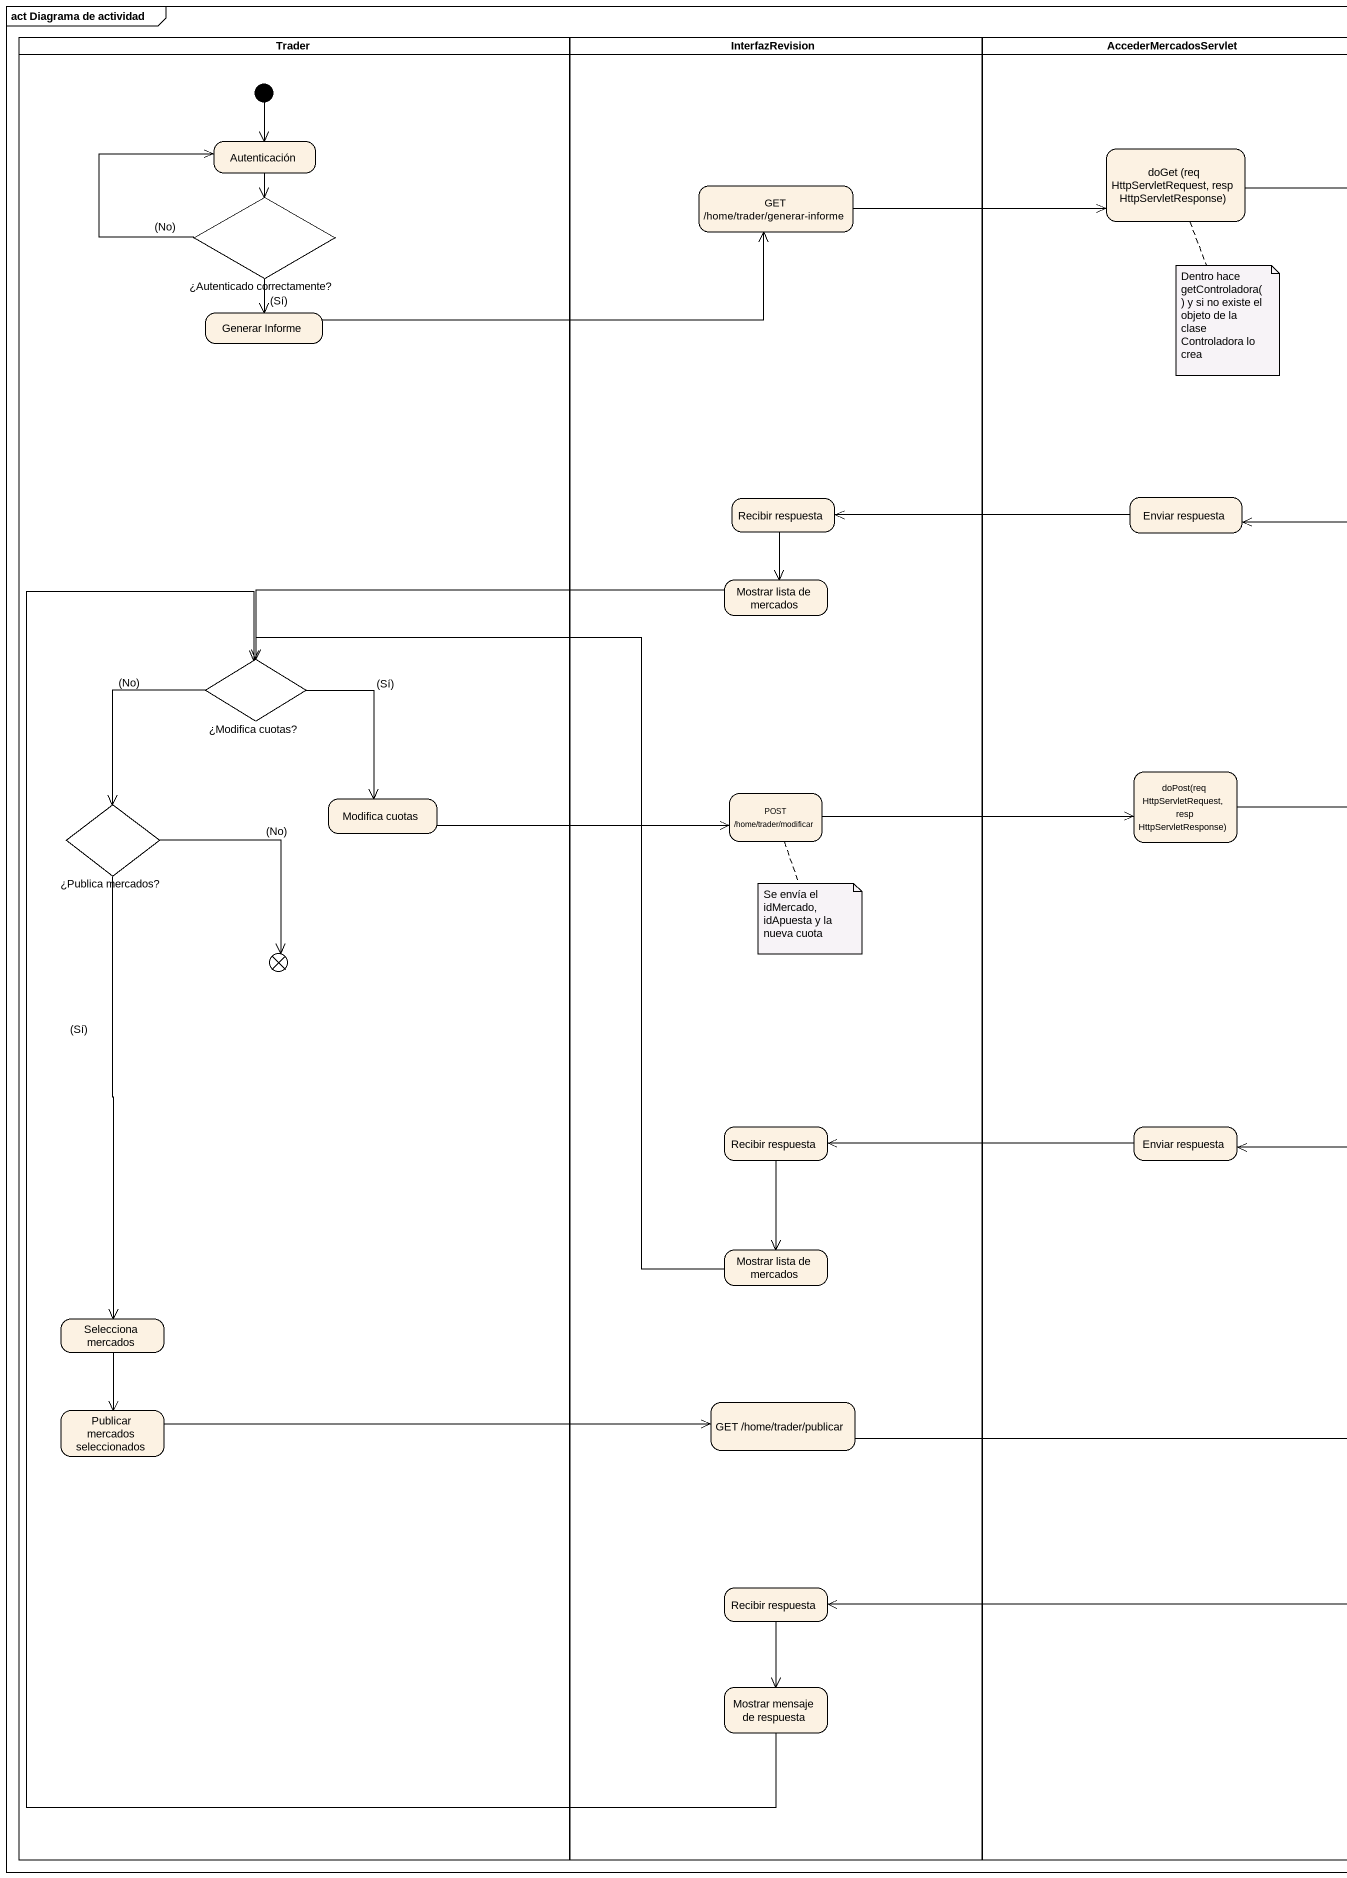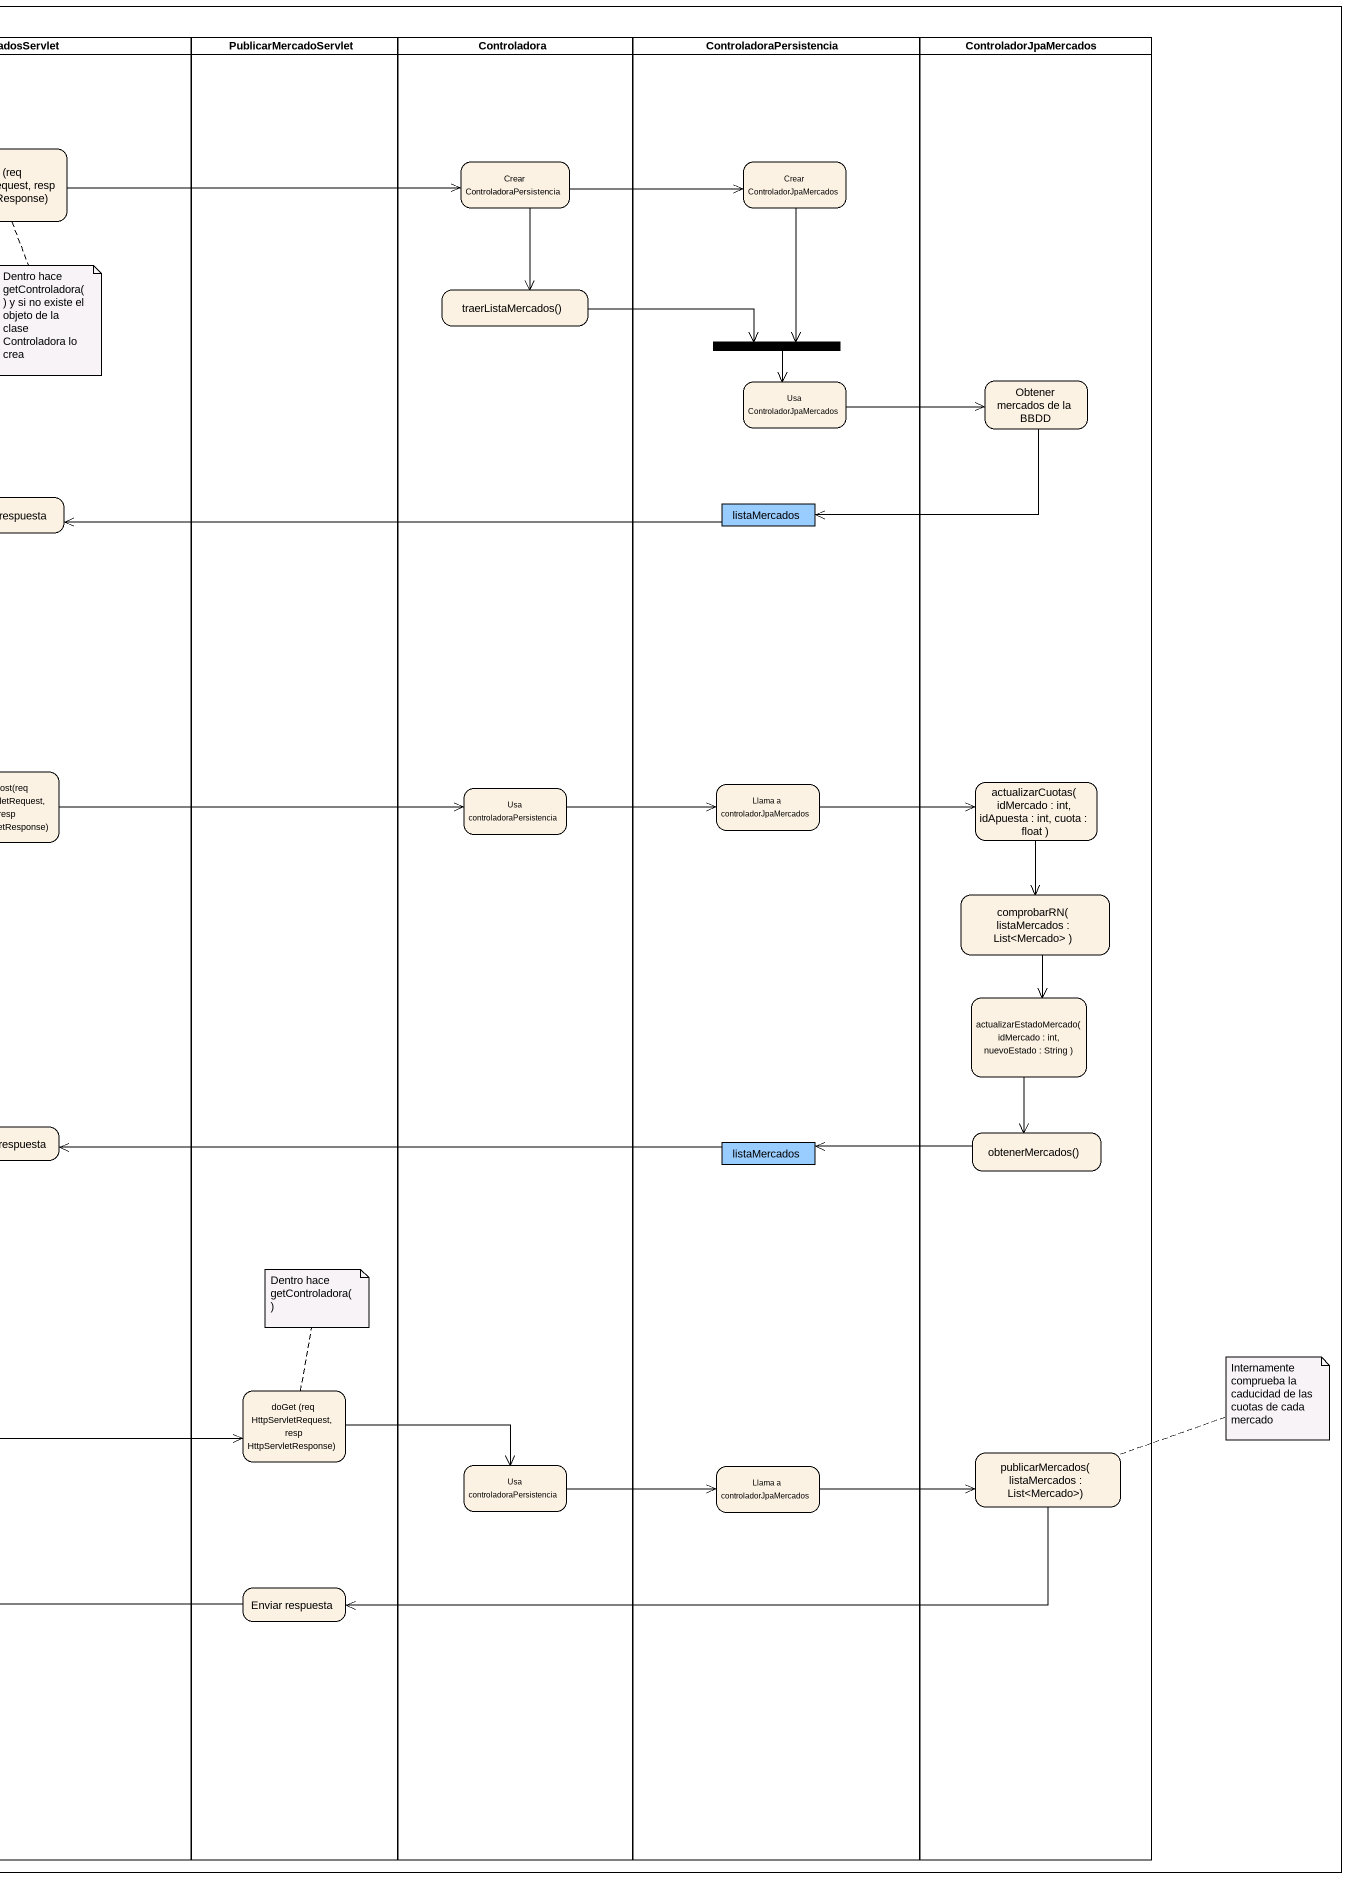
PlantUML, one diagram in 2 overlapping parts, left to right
@startuml
mainframe act Diagrama de actividad
hide empty description
state Trader <<partition>> {
  state Autenticación
  state "¿Autenticado correctamente?" as Autenticado_correctamente <<choice>>
  state "Generar Informe" as Generar_Informe
  state "¿Modifica cuotas?" as Modifica_cuotas <<choice>>
  state "¿Publica mercados?" as Publica_mercados <<choice>>
  state "Modifica cuotas" as Modifica_cuotas_2
  state flowfinal1 <<end>>
  state "Selecciona mercados" as Selecciona_mercados
  state "Publicar mercados seleccionados" as Publicar_mercados
  [*] --> Autenticación
}
state InterfazRevision <<partition>> {
  state "GET /home/trader/generar-informe" as GET_home_trader_generar
  state "Recibir respuesta" as Recibir_respuesta
  state "Mostrar lista de mercados" as Mostrar_lista_de_mercados
  state "POST /home/trader/modificar" as POST_home_trader_modificar
  state "Recibir respuesta" as Recibir_respuesta_2
  state "Mostrar lista de mercados" as Mostrar_lista_de_mercados_2
  state "GET /home/trader/publicar" as GET_home_trader_publicar
  state "Recibir respuesta" as Recibir_respuesta_3
  state "Mostrar mensaje de respuesta" as Mostrar_mensaje_de_respuesta
}
state AccederMercadosServlet <<partition>> {
  state "doGet (req HttpServletRequest, resp HttpServletResponse)" as doGet_req
  state "Enviar respuesta" as Enviar_respuesta
  state "doPost(req HttpServletRequest, resp HttpServletResponse)" as doPost_req
  state "Enviar respuesta" as Enviar_respuesta_2
}
state PublicarMercadoServlet <<partition>> {
  state "doGet (req HttpServletRequest, resp HttpServletResponse)" as doGet_req_2
  state "Enviar respuesta" as Enviar_respuesta_3
}
state Controladora <<partition>> {
  state "Crear ControladoraPersistencia" as Crear_ControladoraPersistenc
  state "traerListaMercados()" as traerListaMercados
  state "Usa controladoraPersistencia" as Usa_controladoraPersistencia
  state "Usa controladoraPersistencia" as Usa_controladoraPersistencia_2
}
state ControladoraPersistencia <<partition>> {
  state "Crear ControladorJpaMercados" as Crear_ControladorJpaMercados
  state fork1 <<join>>
  state "Usa ControladorJpaMercados" as Usa_ControladorJpaMercados
  state listaMercados <<object>> #99CCFF
  state "Llama a controladorJpaMercados" as Llama_a_controladorJpaMercad
  state "listaMercados" as listaMercados_2 <<object>> #99CCFF
  state "Llama a controladorJpaMercados" as Llama_a_controladorJpaMercad_2
}
state ControladorJpaMercados <<partition>> {
  state "Obtener mercados de la BBDD" as Obtener_mercados_de_la_BBDD
  state "actualizarCuotas( idMercado : int, idApuesta : int, cuota : float )" as actualizarCuotas_idMercado
  state "comprobarRN( listaMercados : List<Mercado> )" as comprobarRN_listaMercados
  state "actualizarEstadoMercado( idMercado : int, nuevoEstado : String )" as actualizarEstadoMercado
  state "obtenerMercados()" as obtenerMercados
  state "publicarMercados( listaMercados : List<Mercado>)" as publicarMercados
}
Autenticación --> Autenticado_correctamente
doGet_req -right-> Crear_ControladoraPersistenc
Crear_ControladoraPersistenc -right-> Crear_ControladorJpaMercados
Crear_ControladoraPersistenc --> traerListaMercados
Crear_ControladorJpaMercados --> fork1
Autenticado_correctamente -up-> Autenticación : (No)
Autenticado_correctamente --> Generar_Informe : (Sí)
GET_home_trader_generar -right-> doGet_req
Generar_Informe -right-> GET_home_trader_generar
traerListaMercados -right-> fork1
fork1 --> Usa_ControladorJpaMercados
Usa_ControladorJpaMercados -right-> Obtener_mercados_de_la_BBDD
Obtener_mercados_de_la_BBDD -left-> listaMercados
Recibir_respuesta --> Mostrar_lista_de_mercados
Enviar_respuesta -left-> Recibir_respuesta
listaMercados -left-> Enviar_respuesta
Mostrar_lista_de_mercados -left-> Modifica_cuotas
Modifica_cuotas --> Publica_mercados : (No)
Modifica_cuotas --> Modifica_cuotas_2 : (Sí)
doPost_req -right-> Usa_controladoraPersistencia
Usa_controladoraPersistencia -right-> Llama_a_controladorJpaMercad
Llama_a_controladorJpaMercad -right-> actualizarCuotas_idMercado
actualizarCuotas_idMercado --> comprobarRN_listaMercados
Publica_mercados --> flowfinal1 : (No)
Publica_mercados --> Selecciona_mercados : (Sí)
Modifica_cuotas_2 -right-> POST_home_trader_modificar
POST_home_trader_modificar -right-> doPost_req
comprobarRN_listaMercados --> actualizarEstadoMercado
actualizarEstadoMercado --> obtenerMercados
Recibir_respuesta_2 --> Mostrar_lista_de_mercados_2
Enviar_respuesta_2 -left-> Recibir_respuesta_2
listaMercados_2 -left-> Enviar_respuesta_2
obtenerMercados -left-> listaMercados_2
Mostrar_lista_de_mercados_2 -up-> Modifica_cuotas
Selecciona_mercados --> Publicar_mercados
doGet_req_2 -right-> Usa_controladoraPersistencia_2
Publicar_mercados -right-> GET_home_trader_publicar
GET_home_trader_publicar -right-> doGet_req_2
Usa_controladoraPersistencia_2 -right-> Llama_a_controladorJpaMercad_2
Llama_a_controladorJpaMercad_2 -right-> publicarMercados
publicarMercados -left-> Enviar_respuesta_3
Recibir_respuesta_3 --> Mostrar_mensaje_de_respuesta
Enviar_respuesta_3 -left-> Recibir_respuesta_3
Mostrar_mensaje_de_respuesta -up-> Modifica_cuotas
note bottom of doGet_req : Dentro hace getControladora() y si no existe el objeto de la clase Controladora lo crea
note bottom of POST_home_trader_modificar : Se envía el idMercado, idApuesta y la nueva cuota
note top of doGet_req_2 : Dentro hace getControladora()
note right of publicarMercados : Internamente comprueba la caducidad de las cuotas de cada mercado
@enduml
